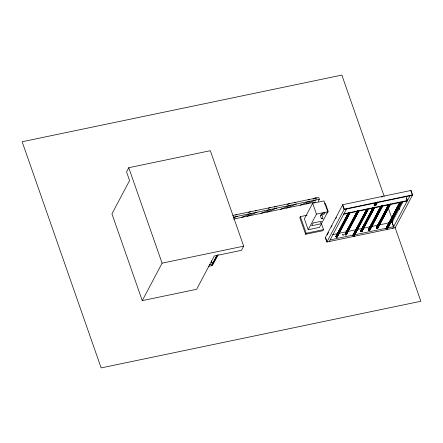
<?xml version="1.0" encoding="UTF-8"?>
<svg xmlns="http://www.w3.org/2000/svg" width="443" height="443" viewBox="0 0 443 443"><rect width="100%" height="100%" fill="white"/><g stroke="black" fill="none" stroke-linecap="round" stroke-linejoin="round"><path stroke-width="0.66" d="M362.141 230.997C362.02 232.73 359.517 230.687 361.311 230.338M337.356 236.385C337.599 238.135 334.747 236.545 336.414 235.864M346.52 234.114C346.847 235.521 344.327 234.823 345.252 233.76M354.223 235.172C354.932 236.479 352.335 236.39 352.927 235.122L330.113 239.918M352.861 235.283L366.654 209.273C365.89 211.582 369.589 209.511 366.976 209.113L352.883 235.637M369.994 229.767C369.994 230.903 368.061 230.343 368.576 229.369L380.609 206.648M390.493 204.179L377.829 228.095C377.264 229.031 375.742 227.713 376.755 227.126M399.879 203.415L400.511 202.218L400.854 202.407L401.026 203.232L387.409 228.942L386.401 229.153L386.075 228.211M320.51 215.187C322.183 213.31 323.013 217.829 322.775 218.648C321.169 220.221 319.791 214.462 320.954 215.265M321.657 214.888L321.396 215.104M321.773 218.803L322.936 218.443M361.521 231.495C360.99 232.486 360.148 229.906 361.195 230.554M377.829 228.095L377.79 227.414M387.409 228.942L387.37 228.261M128.752 167.709L126.548 171.867L129.583 180.55L111.946 213.853L142.258 300.631L196.642 289.296L214.274 255.993L241.468 250.323L243.672 246.158L210.331 150.703L128.752 167.709L162.094 263.164L142.258 300.631M212.258 264.106L216.716 255.683M211.682 265.656L217.336 254.974M214.185 261.564L217.053 256.148M218.183 254.664L212.452 265.495L208.36 266.348M307.043 215.232L300.365 216.627L299.811 217.668L305.62 234.297L322.997 230.676L323.545 229.635L321.313 223.239M312.658 203.276L304.396 218.886L308.184 229.734L319.514 227.375L327.781 211.765L323.994 200.917L312.658 203.276L316.452 214.124L308.184 229.734M318.168 201.454L319.342 199.234L318.733 197.495L232.835 215.403M305.62 234.297L306.174 233.256L300.365 216.627M342.755 204.683L325.339 237.57L326.89 242.011L395.184 227.774L412.594 194.887L411.043 190.446L342.755 204.683L344.305 209.124L326.89 242.011M327.227 234.856L328.501 232.448M331.37 227.037L332.006 225.83M335.827 218.615L336.464 217.408M329.265 241.513L346.47 209.03M335.91 236.329L348.259 213.011M335.894 236.507L348.558 212.585M335.932 236.684L348.597 212.762M336.015 236.85L348.68 212.933M336.143 236.994L348.807 213.077M336.303 237.11L349.283 212.596M336.492 237.182L349.472 212.668M336.686 237.215L349.665 212.701M336.879 237.199L350.02 212.468M337.057 237.138L350.036 212.623M337.201 237.038L350.358 212.225M345.075 234.059L357.279 211.04M345.058 234.236L357.407 210.918M345.097 234.413L357.44 211.095M345.402 233.66L346.21 232.403M346.841 231.207L352.855 219.844M354.439 216.86L357.291 211.477M345.18 234.58L357.529 211.261M345.307 234.729L357.972 210.813M345.468 234.84L358.132 210.923M345.656 234.917L358.315 211.001M345.85 234.945L358.83 210.431M347.068 232.752L348.652 229.762M351.504 224.385L352.766 221.993M355.934 216.012L356.565 214.816M346.044 234.934L359.024 210.414M346.216 234.873L359.195 210.353M346.365 234.768L359.223 210.375M352.849 235.46L366.798 209.174M352.971 235.803L367.169 209.096M353.099 235.947L367.363 209.124M353.259 236.064L367.552 209.201M353.442 236.141L367.712 209.317M353.636 236.169L367.84 209.461M353.83 236.152L367.923 209.628M354.007 236.091L367.956 209.805M354.156 235.992L367.945 209.982M360.663 230.858L372.851 207.839M374.136 205.419L375.736 202.39M360.663 231.036L372.851 208.016M374.13 205.596L375.736 202.567M360.713 231.213L372.901 208.193M374.501 205.164L375.786 202.739M360.807 231.373L373.316 207.75M374.601 205.325L375.88 202.9M360.945 231.512L373.776 207.28M374.418 206.067L376.34 202.434M361.111 231.611L373.942 207.385M374.905 205.569L376.506 202.54M361.3 231.678L374.13 207.446M375.094 205.63L376.694 202.601M361.494 231.695L374.324 207.462M375.287 205.646L376.893 202.617M361.682 231.667L374.512 207.435M375.476 205.618L377.397 201.986M361.853 231.595L374.684 207.363M375.642 205.546L377.248 202.517M361.992 231.479L374.822 207.252M375.78 205.436L377.536 202.097M368.498 229.707L380.858 206.211M368.576 229.369L380.869 206.41M368.532 229.884L381.196 205.967M368.62 230.055L381.285 206.133M371.738 224.269L372.375 223.078M379.657 209.323L380.288 208.127M368.748 230.199L381.412 206.283M368.908 230.316L381.888 205.796M369.091 230.388L382.071 205.873M369.285 230.421L382.265 205.906M369.479 230.404L382.459 205.89M370.592 228.394L374.39 221.218M375.027 220.021L377.873 214.639M379.457 211.649L382.309 206.272M369.656 230.343L382.636 205.829M369.805 230.238L382.896 205.585M376.428 227.525L388.461 204.804M376.417 227.702L388.76 204.384M376.45 227.879L388.799 204.561M377.879 225.271L380.731 219.889M382.315 216.898L385.161 211.516M385.798 210.32L388.328 205.535M376.533 228.045L388.882 204.727M376.661 228.189L389.325 204.273M376.821 228.306L389.486 204.389M377.01 228.383L389.674 204.461M377.203 228.411L389.868 204.494M380.327 222.63L380.958 221.434M386.972 210.076L387.603 208.88M377.397 228.394L390.222 204.262M377.574 228.333L390.233 204.417M377.718 228.234L390.704 203.719M386.008 228.372L400.123 202.202L399.171 203.996M385.991 228.549L399.946 202.263M386.03 228.726L399.796 202.368M387.143 226.716L390.942 219.54M391.573 218.344L395.372 211.173M396.009 209.976L397.592 206.986M386.113 228.893L399.641 203.016M392.083 217.734L392.719 216.538M399.68 203.381L400.317 202.185M386.241 229.042L399.73 203.182M386.401 229.153L399.857 203.331M400.062 203.487L400.693 202.29M386.589 229.23L400.201 203.52L401.026 203.232M400.212 203.625L400.854 202.407M386.783 229.258L400.394 203.547M388.323 226.467L388.954 225.271M391.8 219.894L393.384 216.904M396.236 211.521L397.504 209.129M399.719 204.943L400.981 202.551M386.977 229.247L401.07 202.717M387.154 229.186L400.765 203.475M387.298 229.081L401.103 202.9M387.304 227.995L393.65 226.672L392.099 222.231L403.18 201.305M392.188 222.923L392.825 221.716M399.198 209.683L399.835 208.481M411.043 190.446L410.833 190.844L412.383 195.285L344.095 209.522L342.539 205.081M392.808 228.267L410.008 195.784M326.884 213.172L328.246 211.66L325.467 203.702L324.21 203.963M235.637 215.065L236.861 214.562M233.788 217.806L237.47 216.3M248.617 212.485L250.461 211.726M255.279 210.973L256.503 210.469M241.252 217.485L251.065 213.465M247.299 216.223L257.106 212.203M268.259 208.387L270.097 207.634M274.3 207.13L276.144 206.377M260.894 213.393L270.706 209.373M266.935 212.131L276.748 208.11M287.285 204.544L289.739 203.542M294.556 202.783L295.78 202.279M280.535 209.295L290.342 205.275M286.577 208.038L296.389 204.018M308.151 199.948L309.38 199.444M312.968 199.195L315.422 198.187M300.171 205.203L309.984 201.183M306.213 203.941L316.025 199.92M368.836 229.131L369.207 229.053M233.439 217.136L319.342 199.234M233.483 219.102L315.51 202.008M381.417 196.974L382.769 196.698M316.452 214.124L327.781 211.765M344.305 209.124L412.594 194.887M343.934 213.808L407.477 200.563L406.148 196.758M343.724 214.207L407.267 200.961M162.094 263.164L243.672 246.158M306.174 233.256L323.545 229.635M332.615 234.635L346.814 231.672M348.165 231.39L362.357 228.433M363.709 228.151L369.794 226.882M371.145 226.6L377.907 225.194M379.258 224.911L389.397 222.796M390.748 222.513L392.099 222.231M209.201 264.753L212.524 264.061L211.416 260.888M354.826 234.768L386.075 228.256M406.381 198.425L407.045 200.33M384.197 196.327L341.858 75.094L22.15 141.738L101.142 367.906L420.85 301.262L394.896 226.96M387.16 204.799L387.841 206.754M388.295 208.055L392.852 221.096M392.155 222.685L393.473 226.462M325.633 237.863L326.951 241.64M211.466 261.331L212.347 263.845M314.12 198.735A1.224 0.426 -19.3 0 1 315.56 197.855A1.224 0.426 -19.3 0 1 316.308 198.281M342.694 234.452C343.17 236.977 344.034 233.638 342.694 234.452M313.096 222.99L311.628 225.769L319.94 224.036L321.408 221.262L313.096 222.99M322.188 213.332L321.502 214.633L324.331 214.047L325.018 212.745L322.188 213.332"/></g></svg>
